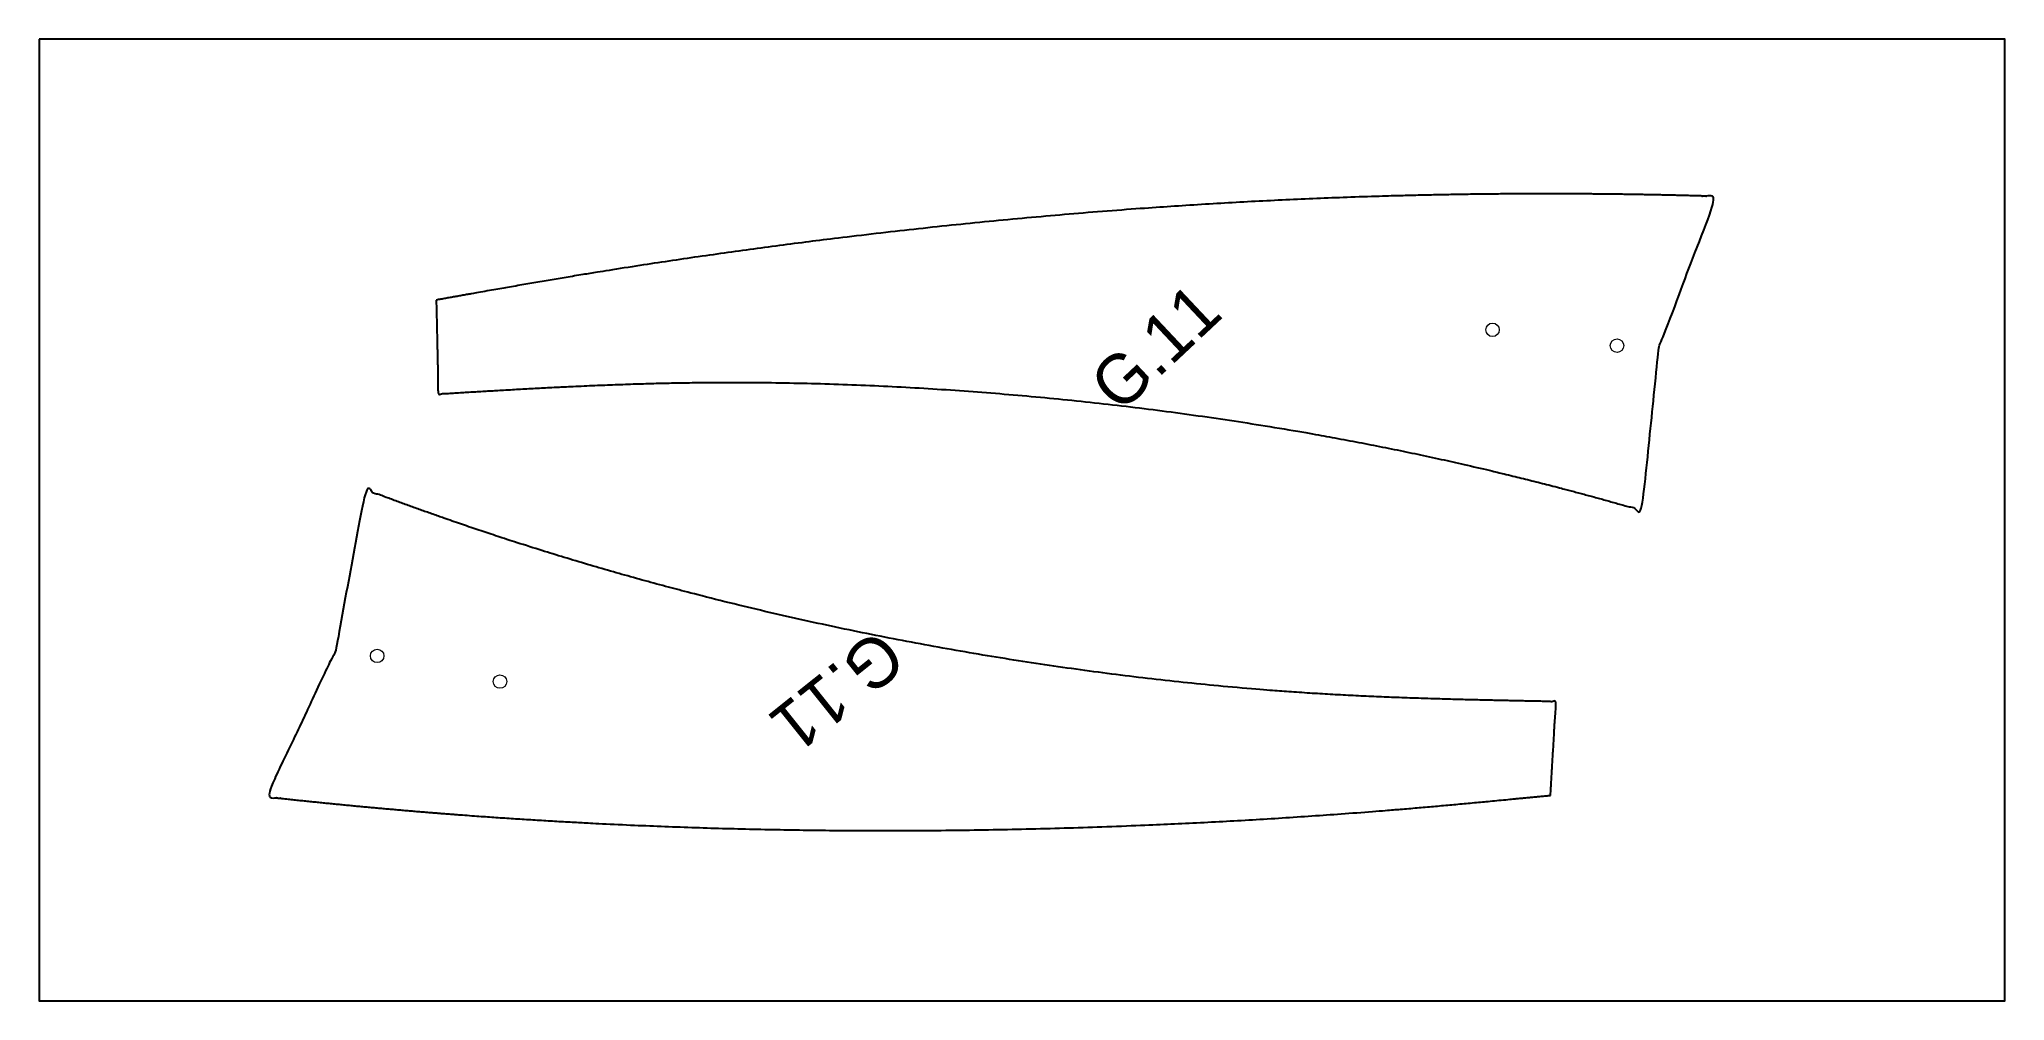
# Model space of a CAD drawing. Header units: inches. Extents: x 6.5 to 100.5, y 4.9 to 50.9.
import ezdxf

# ---------------------------------------------------------------- set-up
doc = ezdxf.new("R2010")
doc.units = ezdxf.units.IN
doc.header["$MEASUREMENT"] = 0
doc.layers.add('Annotation', color=7, linetype='Continuous', lineweight=9)
doc.layers.add('Drilling', color=3, linetype='Continuous', lineweight=13)
doc.layers.add('Cut Sheet', color=1, linetype='Continuous')
doc.styles.add('Tw Cen MT', font='')
doc.styles.get('Tw Cen MT').set_extended_font_data('Tw Cen MT')

msp = doc.modelspace()

# ---------------------------------------------------------------- linework, layer by layer
for points in [[(25.491, 38.42), (27.509, 38.78), (34.538, 40.035), (47.368, 41.841), (63.799, 43.272), (77.175, 43.588), (84.736, 43.44), (86.713, 43.378), (85.81, 40.991), (84.907, 38.603), (84.004, 36.216), (83.974, 36.135), (83.954, 36.05), (83.945, 35.964), (83.686, 33.424), (83.426, 30.885), (83.167, 28.346), (79.535, 29.406), (69.397, 31.934), (53.759, 34.152), (38.14, 34.689), (29.207, 34.147), (25.59, 33.928), (25.557, 35.425), (25.524, 36.923), (25.491, 38.42)], [(78.785, 14.723), (76.745, 14.524), (69.639, 13.833), (56.706, 13.054), (40.212, 12.937), (26.854, 13.687), (19.329, 14.438), (17.363, 14.656), (18.453, 16.964), (19.543, 19.272), (20.634, 21.58), (20.671, 21.659), (20.697, 21.741), (20.713, 21.827), (21.174, 24.337), (21.635, 26.848), (22.095, 29.358), (25.631, 28.012), (35.536, 24.685), (50.947, 21.228), (66.474, 19.449), (75.422, 19.278), (79.045, 19.208), (78.958, 17.713), (78.872, 16.218), (78.785, 14.723)]]:
    msp.add_rational_spline(points, [1, 1, 1, 1, 1, 1, 1, 1, 1, 1, 1, 0.994387120075, 0.994387120075, 1, 1, 1, 1, 1, 1, 1, 1, 1, 1, 1, 1, 1], degree=3, knots=[0, 0, 0, 0, 6.149352, 21.419667, 38.851084, 55.599838, 61.531649, 61.531649, 61.531649, 62.531649, 62.531649, 62.531649, 62.791359, 62.791359, 62.791359, 63.791359, 63.791359, 63.791359, 75.133797, 95.086875, 111.05815, 121.92635, 121.92635, 121.92635, 122.92635, 122.92635, 122.92635, 122.92635])
at = {"layer": 'Cut Sheet'}
msp.add_lwpolyline([(6.506, 50.897), (6.506, 4.897), (100.506, 4.897), (100.506, 50.897)], close=True, dxfattribs=at)
at = {"layer": 'Drilling'}
for centre in [(76.012, 36.997), (81.964, 36.24), (22.666, 21.393), (28.539, 20.165)]:
    msp.add_circle(centre, 0.322, dxfattribs=at)

# ---------------------------------------------------------------- texts
at = {"layer": 'Annotation', "color": 7, "char_height": 4, "attachment_point": 7, "line_spacing_factor": 0.481418, "style": 'Tw Cen MT'}
for insert, rotation in [((58.212, 32.928), 43.21499), ((46.606, 22.803), 218.64657)]:
    msp.add_mtext('{\\H0.59259x;G.11}', dxfattribs=dict(at, insert=insert, rotation=rotation))

doc.saveas('drawing.dxf')
